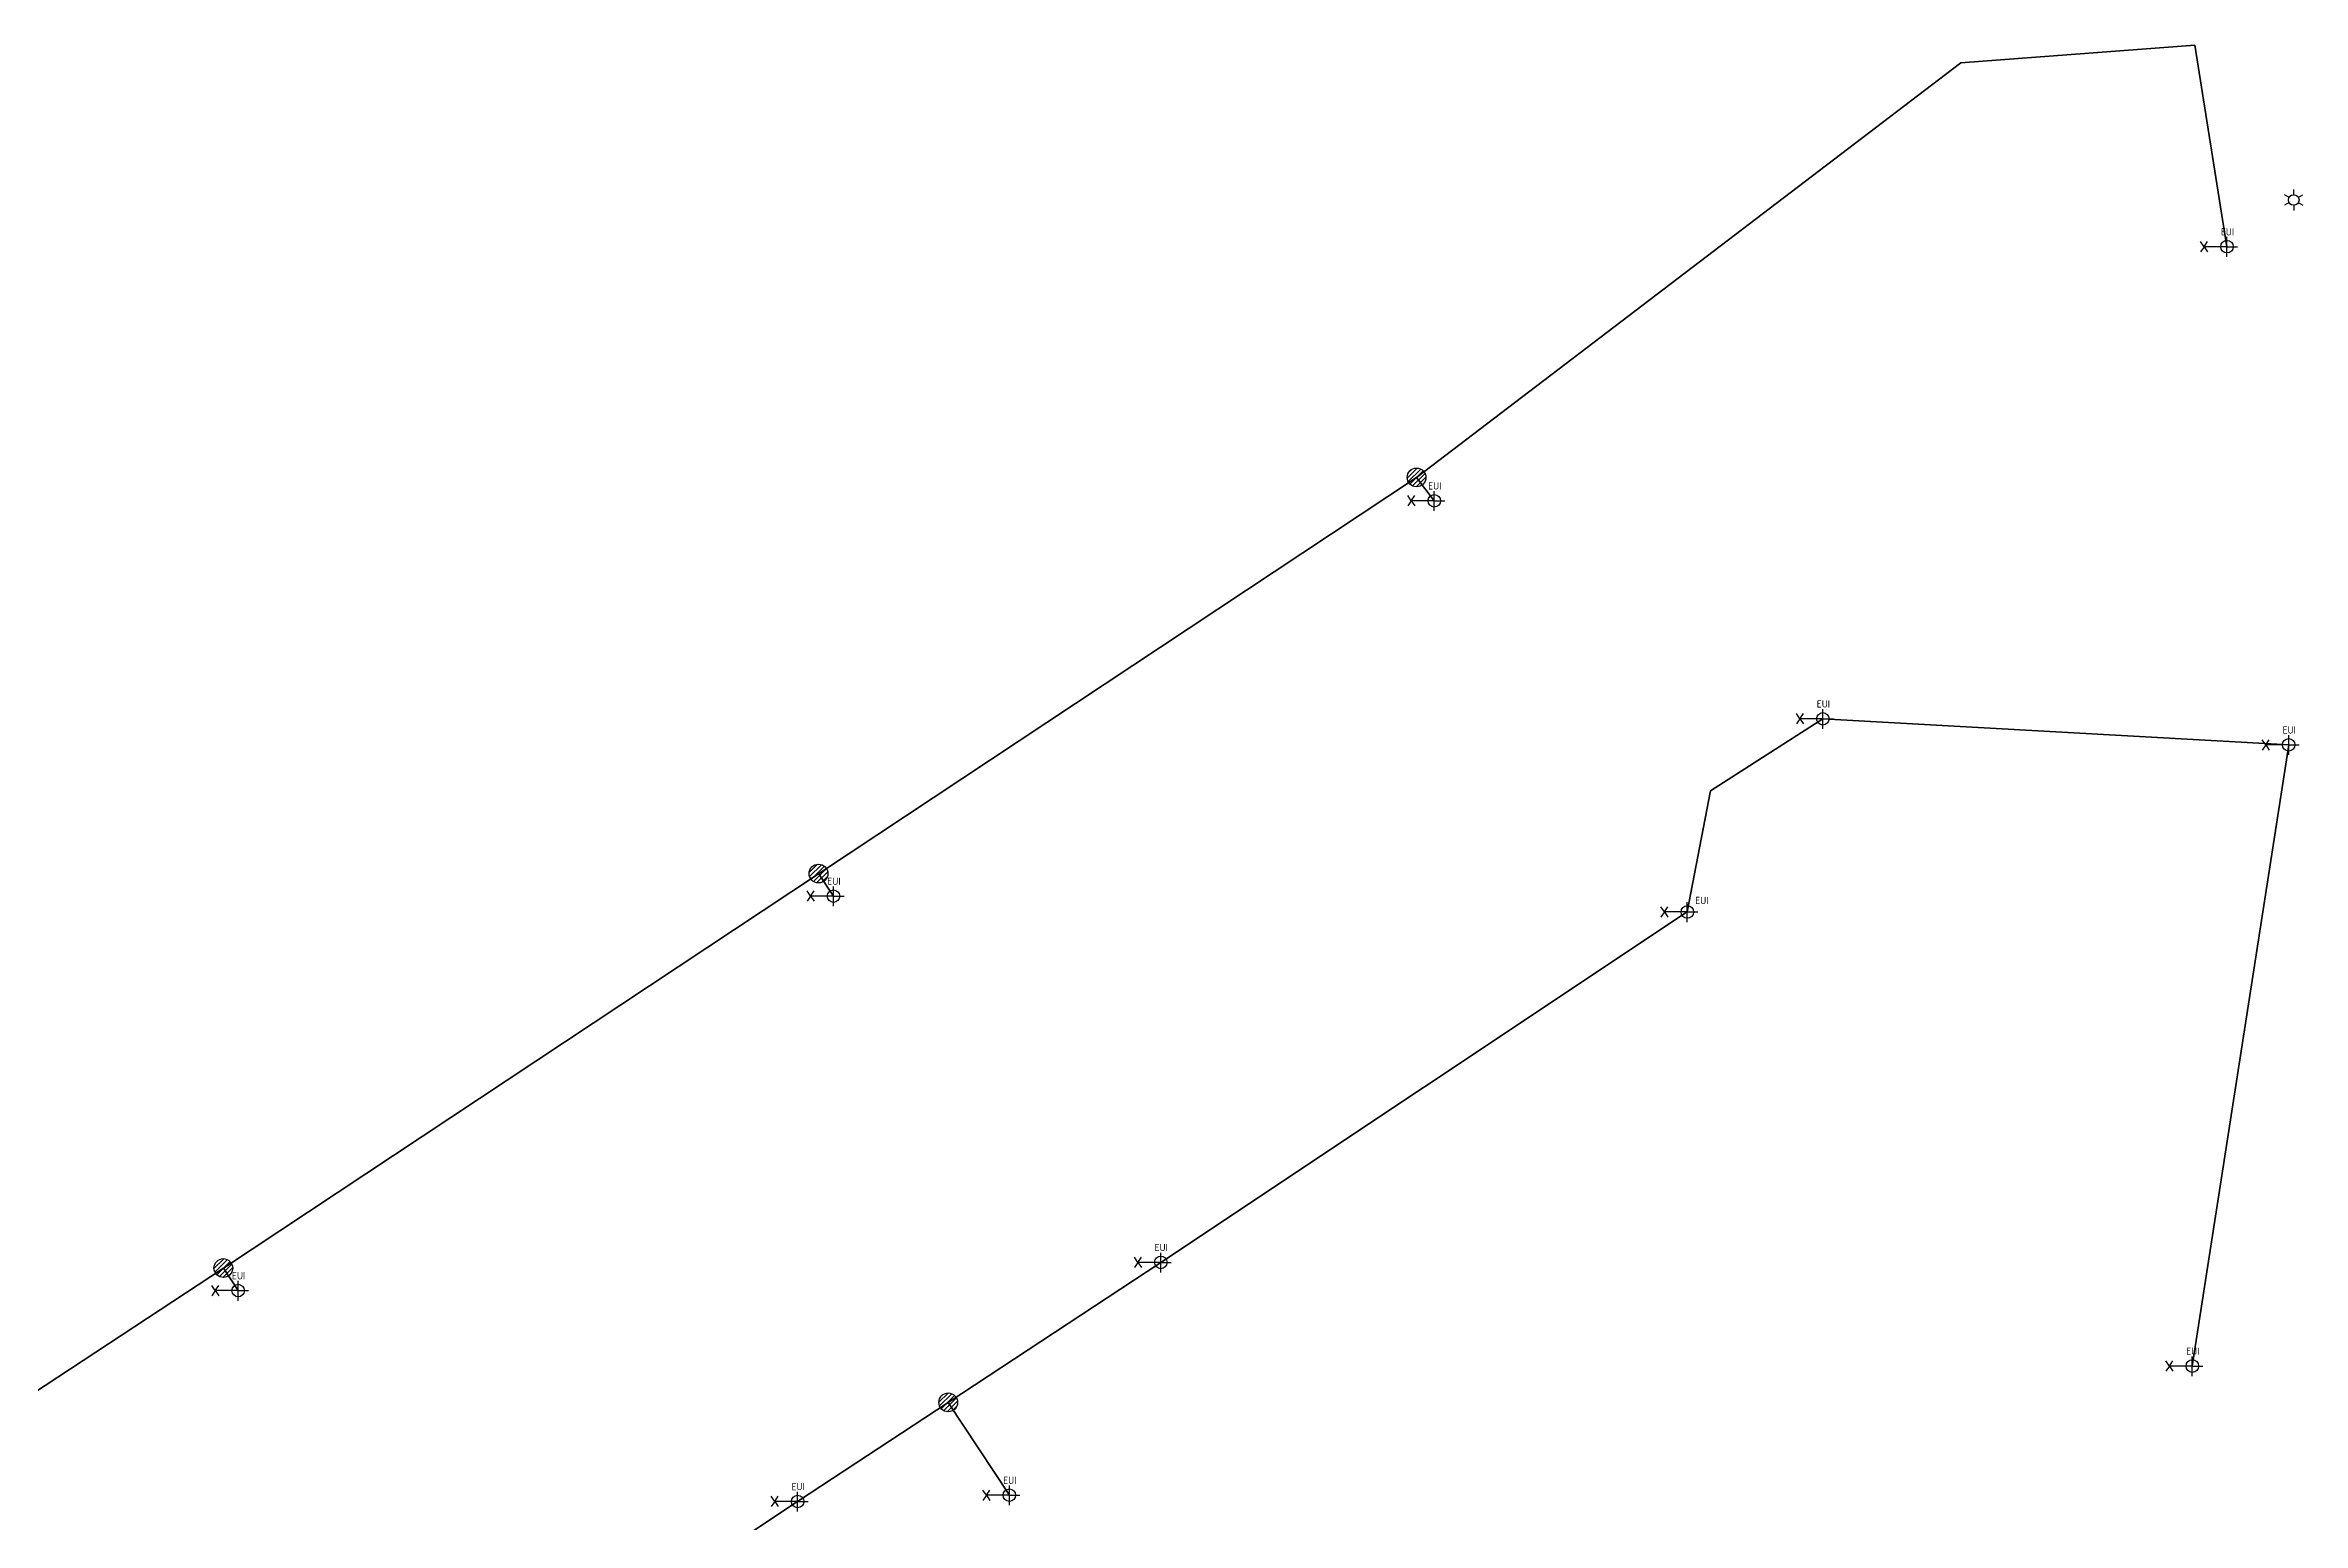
# Model space of a CAD drawing. Extents: x 254729 to 255138, y 477881 to 478324.
# Drawn here: x 255027.6 to 255135.8, y 478095 to 478165.8 of the extents above; entities that cross this region are included whole.
import ezdxf
from ezdxf.enums import TextEntityAlignment as Align

# ---------------------------------------------------------------- set-up
doc = ezdxf.new("R2010")
doc.units = 0
doc.header["$LTSCALE"] = 0.2
for name, color, linetype, lineweight in [('N-WE-KL-ET_LS_HULPSTUK-S', 10, 'Continuous', 25), ('N-WE-KL-ET_LS_OV_ARMATUUR-S', 7, 'Continuous', 25), ('N-WE-KL-ET_LS_OV_KABEL_VOEDINGSKABEL-G', 10, 'KL-LS-OV-VOEDING', 35)]:
    doc.layers.add(name, color=color, linetype=linetype, lineweight=lineweight)
doc.styles.add('NLCS-ISO', font='NLCS-ISO.ttf')
doc.styles.get("Standard").update_dxf_attribs({"font": 'NLCS-ISO.ttf'})
doc.linetypes.add('KL-LS-OV-VOEDING', pattern='A,14,-1,["OV",Standard,S=1.8,R=0,X=0.5,Y=-0.9],-5,14,-0.5,["V",Standard,S=1.8,R=0,X=-0.15,Y=-0.9],-1.5', length=36)

# ---------------------------------------------------------------- blocks, each defined once
blk = doc.blocks.new('SKL-ET_OV_ARMATUUR_1UITHOUDER-SO')
for p, q in [((-5.5, 0), (-6.34, 1.24)), ((-5.5, 0), (-6.34, -1.24)), ((-5.5, 0), (-4.66, 1.24)), ((-1.5, 0), (-5.5, 0)), ((-5.5, 0), (-4.66, -1.24)), ((0, 0), (-1.49, 0)), ((0, -2.42), (0, 2.33)), ((0, 0), (2.52, 0))]:
    blk.add_line(p, q)
blk.add_circle((0, 0), 1.5)
at = {"style": 'NLCS-ISO'}
blk.add_attdef('TYPE', text='', height=1.75, dxfattribs=at).set_placement((0.11, 3.57), align=Align.MIDDLE_CENTER)
blk = doc.blocks.new('SKL-ET_HULP_MOF-SO')
h = blk.add_hatch()
h.set_pattern_fill('ANSI31', color=256, scale=6, style=0)
h.set_pattern_definition([(45, (-2.25, -126.982), (-0.53033, 0.53033), [])])
edge = h.paths.add_edge_path()
edge.add_arc((0, 0), 2.25, 0, 360)
at = {"linetype": 'Continuous'}
blk.add_circle((0, 0), 2.25, dxfattribs=at)
blk = doc.blocks.new('SKL-ET_OV_ARMATUUR-SO')
at = {"ltscale": 0.1}
for p, q in [((-1.1, 0.63), (-2.19, 1.27)), ((0, 1.27), (0, 2.53)), ((1.1, 0.63), (2.19, 1.27)), ((-1.1, -0.63), (-2.19, -1.27)), ((0, -1.27), (0, -2.53)), ((1.1, -0.63), (2.19, -1.27))]:
    blk.add_line(p, q, dxfattribs=at)
blk.add_circle((0, 0), 1.27, dxfattribs=at)
at = {"style": 'NLCS-ISO'}
blk.add_attdef('TYPE', text='', height=1.75, dxfattribs=at).set_placement((0.11, 3.82), align=Align.MIDDLE_CENTER)

msp = doc.modelspace()

# ---------------------------------------------------------------- linework, layer by layer
at = {"layer": 'N-WE-KL-ET_LS_OV_KABEL_VOEDINGSKABEL-G'}
for p, q in [((255094.15, 478143.98), (255093.3, 478145.1)), ((255065.35, 478125.03), (255064.63, 478126.11)), ((255036.1, 478107.2), (255036.81, 478106.12))]:
    msp.add_line(p, q, dxfattribs=at)
for points in [[(254984.44, 478023.97), (254985.44, 478025.57), (254980.38, 478034.2), (254986.42, 478042.56), (254987.57, 478043.67), (254990.82, 478047.94), (254984.33, 478052.59), (254980.77, 478052.82), (254977.16, 478053.32), (254975.59, 478054.42), (254974.84, 478056.58), (254975.09, 478058.44), (254980.69, 478067.96), (254987.8, 478075.61), (254992.32, 478079.03), (255007.41, 478088.33), (255036.1, 478107.2), (255093.3, 478145.1), (255119.4, 478164.98), (255130.61, 478165.82), (255132.15, 478156.16)], [(255070.85, 478100.76), (255081.04, 478107.47), (255106.28, 478124.27), (255107.4, 478130.08), (255112.78, 478133.53), (255135.11, 478132.28), (255130.49, 478102.5)], [(255042.38, 478081.89), (255046.14, 478084.36), (255063.63, 478096.01), (255070.85, 478100.76)], [(255073.78, 478096.31), (255070.85, 478100.76)]]:
    msp.add_lwpolyline(points, dxfattribs=at)

# ---------------------------------------------------------------- block references
at = {"layer": 'N-WE-KL-ET_LS_HULPSTUK-S', "xscale": 0.2, "yscale": 0.2, "zscale": 0.2}
for p in [(255093.3, 478145.1), (255064.63, 478126.11), (255036.1, 478107.2), (255070.85, 478100.76)]:
    msp.add_blockref('SKL-ET_HULP_MOF-SO', p, dxfattribs=at)
at = {"layer": 'N-WE-KL-ET_LS_OV_ARMATUUR-S', "xscale": 0.2, "yscale": 0.2, "zscale": 0.2}
msp.add_blockref('SKL-ET_OV_ARMATUUR-SO', (255135.35, 478158.4), dxfattribs=at)
for p in [(255132.15, 478156.16), (255094.15, 478143.98), (255112.78, 478133.53), (255135.11, 478132.28), (255065.35, 478125.03), (255081.04, 478107.47), (255036.81, 478106.12), (255130.49, 478102.5), (255073.78, 478096.31), (255063.63, 478096.01)]:
    msp.add_blockref('SKL-ET_OV_ARMATUUR_1UITHOUDER-SO', p, dxfattribs=at).add_auto_attribs({'TYPE': 'EUI'})
at = {"layer": 'N-WE-KL-ET_LS_OV_ARMATUUR-S'}
ref = msp.add_blockref('SKL-ET_OV_ARMATUUR_1UITHOUDER-SO', (255106.28, 478124.27), dxfattribs=dict(at, xscale=0.2, yscale=0.2, zscale=0.2))
ref.add_attrib('TYPE', 'EUI', dxfattribs={"layer": '0', "height": 0.35, "style": 'NLCS-ISO'}).set_placement((255106.98, 478124.82), align=Align.MIDDLE_CENTER)

doc.saveas('drawing.dxf')
